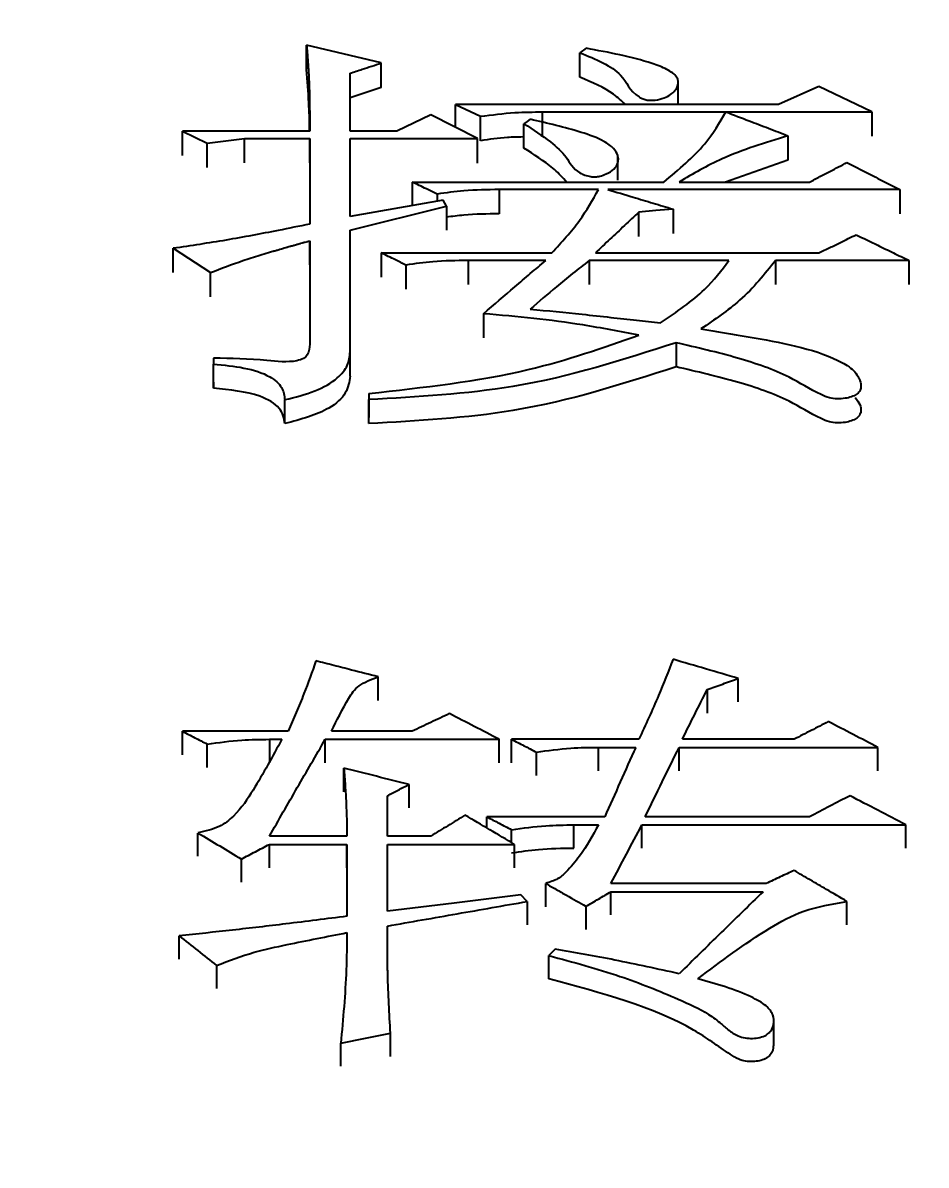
# Model space of a CAD drawing. Header units: millimetres. Extents: x 2126 to 3741, y 477 to 1658.
# Drawn here: x 2352.965 to 2356.112, y 1422.12 to 1426.098 of the extents above; entities that cross this region are included whole.
import ezdxf

# ---------------------------------------------------------------- set-up
doc = ezdxf.new("R2010")
doc.units = ezdxf.units.MM
doc.layers.add('AM_5', color=3, linetype='Continuous', lineweight=25)
doc.styles.add('SLDTEXTSTYLE1', font='txt.shx', dxfattribs={"width": 0.7, "bigfont": 'gbcbig.shx'})
doc.dimstyles.new('SLDDIMSTYLE12$0', dxfattribs={"dimtxt": 12, "dimasz": 10, "dimexe": 0, "dimexo": 0.0625, "dimgap": 0.875, "dimtad": 1, "dimdec": 1, "dimlfac": 1.8, "dimrnd": 1e-09, "dimzin": 12, "dimdsep": 46, "dimtxsty": 'SLDTEXTSTYLE1', "dimcen": 0.09, "dimdle": 8.16, "dimclrd": 3, "dimclre": 3, "dimadec": 0, "dimazin": 3, "dimtfac": 1, "dimtdec": 1, "dimtofl": 0, "dimtmove": 0, "dimatfit": 3, "dimfxl": 0, "dimfrac": 2, "dimtolj": 1, "dimlwd": 5, "dimlwe": 5, "dimarcsym": 0})

# ---------------------------------------------------------------- blocks, each defined once
blk = doc.blocks.new('*D20')
at = {"layer": 'AM_5', "color": 3, "lineweight": 5, "transparency": 16777216}
blk.add_line((2548.0333, 1555.6995), (2264.196, 1555.6995), dxfattribs=at)
at = {"layer": 'AM_5', "color": 3, "linetype": 'Continuous', "lineweight": 5, "transparency": 16777216}
for p, q in [((2264.196, 1545.6995), (2264.196, 1266.9589)), ((2595.101, 1256.9589), (2264.196, 1256.9589))]:
    blk.add_line(p, q, dxfattribs=at)
at = {"layer": 'AM_5', "color": 3, "transparency": 16777216}
for points in [[(2262.5293, 1545.6995), (2265.8627, 1545.6995), (2264.196, 1555.6995)], [(2262.5293, 1266.9589), (2265.8627, 1266.9589), (2264.196, 1256.9589)]]:
    blk.add_solid(points, dxfattribs=at)
at = {"layer": 'Defpoints', "color": 0, "transparency": 16777216}
for p in [(2548.0958, 1555.6995), (2264.196, 1256.9589), (2595.1635, 1256.9589)]:
    blk.add_point(p, dxfattribs=at)
at = {"layer": 'AM_5', "color": 0, "transparency": 16777216, "insert": (2257.321, 1403.6472), "char_height": 12, "attachment_point": 5, "rotation": 90, "style": 'SLDTEXTSTYLE1'}
blk.add_mtext('\\A1;350', dxfattribs=at)

msp = doc.modelspace()

# ---------------------------------------------------------------- linework, layer by layer
at = {"color": 7, "linetype": 'Continuous', "lineweight": 25}
for p, q in [((2354.2137, 1425.958), (2353.954, 1426.0196)), ((2353.954, 1425.9344), (2353.954, 1426.0196)), ((2354.9276, 1426.0093), (2354.9059, 1425.9939)), ((2354.9059, 1425.9087), (2354.9059, 1425.9939)), ((2354.2137, 1425.8729), (2354.2137, 1425.958)), ((2354.1055, 1425.7205), (2354.1055, 1425.922)), ((2354.2137, 1425.8729), (2354.1055, 1425.8369)), ((2355.2487, 1425.8136), (2355.2487, 1425.8962)), ((2355.7389, 1425.8756), (2355.5983, 1425.8136)), ((2355.9228, 1425.7878), (2355.7389, 1425.8756)), ((2354.4733, 1425.7332), (2354.4733, 1425.8137)), ((2354.4733, 1425.8137), (2354.5598, 1425.7723)), ((2355.5983, 1425.8136), (2354.4733, 1425.8137)), ((2354.7762, 1425.7029), (2354.7762, 1425.7878)), ((2354.7762, 1425.7878), (2355.9228, 1425.7878)), ((2355.9228, 1425.7878), (2355.9228, 1425.7029)), ((2354.3867, 1425.7775), (2354.2678, 1425.7204)), ((2354.549, 1425.6945), (2354.3867, 1425.7775)), ((2354.5598, 1425.6874), (2354.5598, 1425.7723)), ((2354.7113, 1425.6616), (2354.7113, 1425.7464)), ((2353.5214, 1425.7205), (2353.6079, 1425.6789)), ((2353.9649, 1425.7205), (2353.5214, 1425.7205)), ((2354.2678, 1425.7204), (2354.1055, 1425.7205)), ((2353.6079, 1425.6789), (2353.7377, 1425.6945)), ((2353.6079, 1425.5942), (2353.6079, 1425.6789)), ((2353.7377, 1425.6945), (2353.9649, 1425.6945)), ((2353.7377, 1425.6098), (2353.7377, 1425.6945)), ((2353.9649, 1425.6945), (2353.9649, 1425.3968)), ((2353.9649, 1425.6098), (2353.9649, 1425.6945)), ((2354.1055, 1425.6945), (2354.549, 1425.6945)), ((2354.1055, 1425.423), (2354.1055, 1425.6945)), ((2354.549, 1425.6097), (2354.549, 1425.6945)), ((2355.6308, 1425.7048), (2355.6308, 1425.6201)), ((2355.038, 1425.5504), (2355.038, 1425.6355)), ((2355.6307, 1425.6201), (2355.4131, 1425.5434)), ((2354.3218, 1425.5434), (2355.198, 1425.5434)), ((2354.3218, 1425.5434), (2354.3218, 1425.4615)), ((2354.9709, 1425.5173), (2354.6247, 1425.5173)), ((2354.6247, 1425.5173), (2354.6247, 1425.4328)), ((2356.0202, 1425.5173), (2355.0033, 1425.5173)), ((2355.2521, 1425.5434), (2355.7065, 1425.5434)), ((2356.0202, 1425.5173), (2356.0202, 1425.4328)), ((2354.43, 1425.4807), (2354.1055, 1425.423)), ((2354.4084, 1425.5016), (2354.4084, 1425.4768)), ((2354.4408, 1425.4597), (2354.43, 1425.4807)), ((2354.1055, 1425.3757), (2354.4408, 1425.4597)), ((2354.4408, 1425.4597), (2354.4408, 1425.3753)), ((2355.1115, 1425.3543), (2355.1115, 1425.4387)), ((2355.2305, 1425.4492), (2355.2305, 1425.3648)), ((2354.1055, 1424.9518), (2354.1055, 1425.3757)), ((2353.4889, 1425.3126), (2353.6187, 1425.2281)), ((2353.4889, 1425.2284), (2353.4889, 1425.3126)), ((2353.9649, 1425.3389), (2353.9649, 1424.9785)), ((2353.9649, 1425.2547), (2353.9649, 1425.3389)), ((2354.2137, 1425.2967), (2354.8086, 1425.2967)), ((2354.2137, 1425.2967), (2354.2137, 1425.2126)), ((2354.787, 1425.2704), (2354.5166, 1425.2704)), ((2354.5166, 1425.2704), (2354.5166, 1425.1861)), ((2355.4252, 1425.2703), (2354.9384, 1425.2704)), ((2354.9384, 1425.2704), (2354.9384, 1425.1862)), ((2354.9601, 1425.2967), (2355.7389, 1425.2967)), ((2356.0526, 1425.2703), (2355.5874, 1425.2703)), ((2355.5874, 1425.2703), (2355.5874, 1425.1862)), ((2356.0526, 1425.2703), (2356.0526, 1425.1862)), ((2354.3002, 1425.2545), (2354.3002, 1425.1704)), ((2353.6187, 1425.144), (2353.6187, 1425.2281)), ((2354.5706, 1425.085), (2354.5706, 1425.0011)), ((2354.1055, 1424.8679), (2354.1055, 1424.9517)), ((2355.2411, 1424.9838), (2355.2411, 1424.9)), ((2353.6295, 1424.9304), (2353.6295, 1424.909)), ((2353.6295, 1424.9304), (2353.6295, 1424.909)), ((2353.6295, 1424.8254), (2353.6295, 1424.909)), ((2354.1704, 1424.8072), (2354.1704, 1424.7857)), ((2354.1704, 1424.8072), (2354.1704, 1424.7236)), ((2353.8783, 1424.7021), (2353.8783, 1424.7857)), ((2354.1704, 1424.7023), (2354.1704, 1424.7857)), ((2354.203, 1423.7384), (2354.203, 1423.8205)), ((2355.4577, 1423.7329), (2355.4577, 1423.8149)), ((2355.3495, 1423.776), (2355.3495, 1423.694)), ((2353.8892, 1423.631), (2353.5214, 1423.631)), ((2353.8243, 1423.603), (2353.8675, 1423.603)), ((2353.8243, 1423.603), (2353.8243, 1423.5213)), ((2354.019, 1423.603), (2354.6247, 1423.603)), ((2354.3219, 1423.631), (2354.0406, 1423.631)), ((2354.6247, 1423.5213), (2354.6247, 1423.603)), ((2355.1115, 1423.603), (2354.668, 1423.603)), ((2355.6524, 1423.603), (2355.263, 1423.603)), ((2353.6079, 1423.5046), (2353.6079, 1423.5862)), ((2354.9709, 1423.575), (2355.1007, 1423.575)), ((2354.9709, 1423.4933), (2354.9709, 1423.575)), ((2355.2522, 1423.575), (2355.9445, 1423.575)), ((2355.2522, 1423.4933), (2355.2522, 1423.575)), ((2355.9445, 1423.4933), (2355.9445, 1423.575)), ((2354.7546, 1423.4766), (2354.7546, 1423.5582)), ((2354.0839, 1423.4206), (2354.0839, 1423.5021)), ((2354.311, 1423.3644), (2354.311, 1423.4459)), ((2354.2353, 1423.2654), (2354.2353, 1423.4065)), ((2354.9925, 1423.3332), (2354.5815, 1423.3332)), ((2354.5815, 1423.2944), (2354.5815, 1423.3332)), ((2355.7065, 1423.3332), (2355.1332, 1423.3332)), ((2354.668, 1423.2435), (2354.668, 1423.288)), ((2354.8844, 1423.305), (2354.9709, 1423.305)), ((2354.8844, 1423.2237), (2354.8844, 1423.305)), ((2355.1223, 1423.305), (2356.0418, 1423.3049)), ((2355.1223, 1423.2237), (2355.1223, 1423.305)), ((2356.0418, 1423.2237), (2356.0418, 1423.3049)), ((2353.5754, 1423.1955), (2353.5754, 1423.2767)), ((2354.0947, 1423.2654), (2353.8243, 1423.2654)), ((2354.3868, 1423.2654), (2354.2353, 1423.2654)), ((2353.8243, 1423.2371), (2354.0947, 1423.2371)), ((2353.8243, 1423.1559), (2353.8243, 1423.2371)), ((2354.0947, 1423.2371), (2354.0947, 1422.987)), ((2354.0947, 1423.1559), (2354.0947, 1423.2371)), ((2354.2353, 1423.2371), (2354.6788, 1423.2371)), ((2354.2353, 1423.0041), (2354.2353, 1423.2371)), ((2354.6788, 1423.1559), (2354.6788, 1423.2371)), ((2353.7269, 1423.105), (2353.7269, 1423.1861)), ((2354.787, 1423.0195), (2354.787, 1423.1009)), ((2355.555, 1423.1009), (2355.0142, 1423.1009)), ((2354.7221, 1423.0383), (2354.7005, 1423.0611)), ((2355.0142, 1423.0724), (2355.5442, 1423.0724)), ((2354.7221, 1423.0383), (2354.7221, 1422.9574)), ((2354.9276, 1422.9403), (2354.9276, 1423.0212)), ((2355.8364, 1422.9573), (2355.8364, 1423.0382)), ((2353.5106, 1422.8377), (2353.5106, 1422.9184)), ((2354.8195, 1422.8726), (2354.7978, 1422.8497)), ((2353.6402, 1422.8154), (2353.6402, 1422.7349)), ((2355.5819, 1422.5381), (2355.5819, 1422.6189)), ((2354.2462, 1422.499), (2354.2462, 1422.5792)), ((2354.0731, 1422.4643), (2354.0731, 1422.5445))]:
    msp.add_line(p, q, dxfattribs=at)
at = {"color": 7, "linetype": 'Continuous', "lineweight": 25, "flags": 128}
for points in [[(2354.7329, 1425.7619), (2354.7221, 1425.7542), (2354.7113, 1425.7464)], [(2353.5214, 1425.6357), (2353.5214, 1425.6569), (2353.5214, 1425.6781), (2353.5214, 1425.7205)], [(2355.2305, 1425.4492), (2355.171, 1425.444), (2355.1115, 1425.4387)], [(2353.5214, 1423.5492), (2353.5214, 1423.5696), (2353.5214, 1423.5904), (2353.5214, 1423.631)], [(2354.019, 1423.5213), (2354.019, 1423.5417), (2354.019, 1423.5625), (2354.019, 1423.603)], [(2354.668, 1423.5213), (2354.668, 1423.5417), (2354.668, 1423.5624), (2354.668, 1423.603)], [(2354.7005, 1423.0611), (2354.4679, 1423.0326), (2354.2353, 1423.0041)], [(2355.0142, 1422.9915), (2355.0142, 1423.0116), (2355.0142, 1423.0322), (2355.0142, 1423.0724)], [(2354.7978, 1422.7691), (2354.7978, 1422.7889), (2354.7978, 1422.8091), (2354.7978, 1422.8294), (2354.7978, 1422.8497)], [(2354.0731, 1422.5445), (2354.1596, 1422.5618), (2354.2462, 1422.5792)]]:
    msp.add_lwpolyline(points, dxfattribs=at)
at = {"color": 7, "linetype": 'Continuous', "lineweight": 25}
for points, knots in [([(2353.954, 1426.0196), (2353.9542, 1426.0177), (2353.9545, 1426.0139), (2353.955, 1426.0082), (2353.9554, 1426.0025), (2353.9558, 1425.9977), (2353.9562, 1425.993), (2353.9565, 1425.9892), (2353.9568, 1425.9844), (2353.9572, 1425.9797), (2353.9576, 1425.974), (2353.958, 1425.9692), (2353.9583, 1425.9645), (2353.9586, 1425.9607), (2353.9589, 1425.9559), (2353.9592, 1425.9521), (2353.9595, 1425.9473), (2353.9598, 1425.9426), (2353.9602, 1425.9368), (2353.9605, 1425.9321), (2353.9608, 1425.9273), (2353.961, 1425.9235), (2353.9613, 1425.9187), (2353.9615, 1425.914), (2353.9618, 1425.9092), (2353.962, 1425.9044), (2353.9622, 1425.8997), (2353.9624, 1425.8949), (2353.9626, 1425.8901), (2353.9628, 1425.8863), (2353.9629, 1425.8815), (2353.9631, 1425.8767), (2353.9633, 1425.872), (2353.9634, 1425.8672), (2353.9635, 1425.8624), (2353.9637, 1425.8576), (2353.9638, 1425.8528), (2353.9639, 1425.849), (2353.964, 1425.8442), (2353.9641, 1425.8394), (2353.9642, 1425.8347), (2353.9643, 1425.8299), (2353.9643, 1425.8251), (2353.9644, 1425.8203), (2353.9645, 1425.8155), (2353.9645, 1425.8107), (2353.9646, 1425.8059), (2353.9646, 1425.8011), (2353.9646, 1425.7973), (2353.9647, 1425.7925), (2353.9647, 1425.7877), (2353.9647, 1425.7829), (2353.9648, 1425.7781), (2353.9648, 1425.7733), (2353.9648, 1425.7685), (2353.9648, 1425.7637), (2353.9648, 1425.7599), (2353.9648, 1425.7551), (2353.9649, 1425.7503), (2353.9649, 1425.7455), (2353.9649, 1425.7407), (2353.9649, 1425.7359), (2353.9649, 1425.7311), (2353.9649, 1425.7259), (2353.9649, 1425.7227), (2353.9649, 1425.7205)], [0, 0, 0, 0, 0.019168, 0.038335, 0.057502, 0.07667, 0.086254, 0.105421, 0.115005, 0.134172, 0.15334, 0.172507, 0.182091, 0.201259, 0.210842, 0.23001, 0.239594, 0.258761, 0.277929, 0.297096, 0.30668, 0.325847, 0.335431, 0.354599, 0.373766, 0.38335, 0.402517, 0.421685, 0.431268, 0.450436, 0.46002, 0.479187, 0.498355, 0.507938, 0.527106, 0.546273, 0.555857, 0.575025, 0.584608, 0.603776, 0.622943, 0.632527, 0.651695, 0.670862, 0.680446, 0.699613, 0.718781, 0.728365, 0.747532, 0.757116, 0.776283, 0.795451, 0.805034, 0.824202, 0.843369, 0.852953, 0.872121, 0.881704, 0.900872, 0.920039, 0.929623, 0.948791, 0.967958, 0.977542, 1, 1, 1, 1]), ([(2354.9059, 1425.9939), (2354.9618, 1425.9709), (2355.0606, 1425.9302), (2355.079, 1425.8579), (2355.1229, 1425.8336), (2355.1365, 1425.8292), (2355.1523, 1425.8275), (2355.1742, 1425.829), (2355.1997, 1425.8351), (2355.2298, 1425.8512), (2355.2507, 1425.8766), (2355.249, 1425.9103), (2355.2101, 1425.9375), (2355.107, 1425.9757), (2355.0071, 1425.9944), (2354.9276, 1426.0093)], [0, 0, 0, 0, 0.207477, 0.366822, 0.383118, 0.39879, 0.41441, 0.430881, 0.46509, 0.497024, 0.558703, 0.619218, 0.681584, 0.746434, 1, 1, 1, 1]), ([(2354.1055, 1425.922), (2354.1196, 1425.9267), (2354.1446, 1425.935), (2354.1807, 1425.947), (2354.2027, 1425.9543), (2354.2137, 1425.958)], [0, 0, 0, 0, 0.39045, 0.695224, 1, 1, 1, 1]), ([(2353.9645, 1425.7205), (2353.9645, 1425.7229), (2353.9644, 1425.7561), (2353.962, 1425.8275), (2353.9569, 1425.8962), (2353.954, 1425.9344)], [0, 0, 0, 0, 0.03409, 0.462178, 1, 1, 1, 1]), ([(2355.064, 1425.8128), (2355.0512, 1425.8254), (2355.0126, 1425.8633), (2354.9486, 1425.8905), (2354.9059, 1425.9087)], [0, 0, 0, 0, 0.332313, 1, 1, 1, 1]), ([(2354.5598, 1425.7723), (2354.5996, 1425.7774), (2354.6707, 1425.7866), (2354.7439, 1425.7874), (2354.7762, 1425.7878)], [0, 0, 0, 0, 0.558836, 1, 1, 1, 1]), ([(2355.198, 1425.5434), (2355.2502, 1425.5868), (2355.3427, 1425.6636), (2355.3925, 1425.7501), (2355.4142, 1425.7878)], [0, 0, 0, 0, 0.564258, 1, 1, 1, 1]), ([(2355.4143, 1425.7878), (2355.4416, 1425.7774), (2355.4913, 1425.7583), (2355.5634, 1425.7307), (2355.6083, 1425.7135), (2355.6307, 1425.7048)], [0, 0, 0, 0, 0.377948, 0.688974, 1, 1, 1, 1]), ([(2354.7113, 1425.7464), (2354.7432, 1425.7257), (2354.7992, 1425.6893), (2354.863, 1425.6317), (2354.8825, 1425.5857), (2354.9228, 1425.567), (2354.9414, 1425.5622), (2354.9599, 1425.5613), (2354.9789, 1425.5641), (2355.0025, 1425.5727), (2355.0265, 1425.588), (2355.0415, 1425.6106), (2355.0401, 1425.6357), (2355.0242, 1425.6621), (2354.9833, 1425.692), (2354.8838, 1425.7272), (2354.7932, 1425.748), (2354.7329, 1425.7619)], [0, 0, 0, 0, 0.148754, 0.260728, 0.372296, 0.394322, 0.416456, 0.432197, 0.447933, 0.473769, 0.515229, 0.556405, 0.603707, 0.651901, 0.70837, 0.805731, 1, 1, 1, 1]), ([(2354.7068, 1425.7003), (2354.689, 1425.6999), (2354.6391, 1425.6988), (2354.5909, 1425.6919), (2354.5598, 1425.6874)], [0, 0, 0, 0, 0.356584, 1, 1, 1, 1]), ([(2355.6307, 1425.7048), (2355.5513, 1425.6802), (2355.4099, 1425.6363), (2355.3001, 1425.5717), (2355.2521, 1425.5434)], [0, 0, 0, 0, 0.562196, 1, 1, 1, 1]), ([(2354.8594, 1425.5434), (2354.8578, 1425.5453), (2354.8437, 1425.562), (2354.8014, 1425.6041), (2354.7466, 1425.639), (2354.7113, 1425.6616)], [0, 0, 0, 0, 0.043567, 0.383967, 1, 1, 1, 1]), ([(2355.7065, 1425.5434), (2355.7185, 1425.5497), (2355.7425, 1425.5623), (2355.7858, 1425.5849), (2355.817, 1425.6012), (2355.8363, 1425.6112)], [0, 0, 0, 0, 0.277776, 0.555554, 1, 1, 1, 1]), ([(2355.8363, 1425.6112), (2355.8606, 1425.5988), (2355.9034, 1425.577), (2355.9647, 1425.5457), (2356.0017, 1425.5267), (2356.0202, 1425.5173)], [0, 0, 0, 0, 0.396526, 0.698263, 1, 1, 1, 1]), ([(2354.4084, 1425.5016), (2354.396, 1425.5076), (2354.3754, 1425.5176), (2354.3466, 1425.5315), (2354.3301, 1425.5395), (2354.3218, 1425.5434)], [0, 0, 0, 0, 0.428361, 0.714181, 1, 1, 1, 1]), ([(2354.6247, 1425.5173), (2354.5836, 1425.5167), (2354.5104, 1425.5156), (2354.4395, 1425.5059), (2354.4084, 1425.5016)], [0, 0, 0, 0, 0.561072, 1, 1, 1, 1]), ([(2354.8086, 1425.2967), (2354.8256, 1425.3152), (2354.8595, 1425.3522), (2354.9188, 1425.4249), (2354.9504, 1425.4809), (2354.9709, 1425.5173)], [0, 0, 0, 0, 0.259479, 0.519027, 1, 1, 1, 1]), ([(2355.0033, 1425.5173), (2355.0327, 1425.5085), (2355.0853, 1425.4928), (2355.161, 1425.4701), (2355.2073, 1425.4562), (2355.2305, 1425.4492)], [0, 0, 0, 0, 0.387874, 0.693937, 1, 1, 1, 1]), ([(2354.6247, 1425.4328), (2354.5836, 1425.4323), (2354.5214, 1425.4316), (2354.4612, 1425.4236), (2354.4408, 1425.4209)], [0, 0, 0, 0, 0.66153, 1, 1, 1, 1]), ([(2355.1115, 1425.4387), (2355.0948, 1425.4231), (2355.0612, 1425.3916), (2355.0107, 1425.3443), (2354.9769, 1425.3126), (2354.9601, 1425.2967)], [0, 0, 0, 0, 0.331513, 0.665756, 1, 1, 1, 1]), ([(2353.9649, 1425.3968), (2353.9282, 1425.3894), (2353.8316, 1425.37), (2353.674, 1425.34), (2353.5507, 1425.3217), (2353.4889, 1425.3126)], [0, 0, 0, 0, 0.234581, 0.616855, 1, 1, 1, 1]), ([(2355.7389, 1425.2967), (2355.7514, 1425.3028), (2355.7764, 1425.315), (2355.8196, 1425.336), (2355.8504, 1425.351), (2355.8687, 1425.3599)], [0, 0, 0, 0, 0.288433, 0.576865, 1, 1, 1, 1]), ([(2355.8687, 1425.3599), (2355.8937, 1425.3478), (2355.9368, 1425.3268), (2355.9981, 1425.2969), (2356.0344, 1425.2792), (2356.0526, 1425.2703)], [0, 0, 0, 0, 0.407195, 0.703597, 1, 1, 1, 1]), ([(2353.6187, 1425.2281), (2353.656, 1425.2425), (2353.7118, 1425.264), (2353.7811, 1425.2857), (2353.8159, 1425.2963), (2353.8321, 1425.3011), (2353.8409, 1425.3037), (2353.8459, 1425.3052), (2353.8522, 1425.307), (2353.8572, 1425.3085), (2353.8635, 1425.3103), (2353.8686, 1425.3118), (2353.8736, 1425.3132), (2353.8787, 1425.3147), (2353.8837, 1425.3161), (2353.89, 1425.3179), (2353.8951, 1425.3193), (2353.9014, 1425.3211), (2353.9064, 1425.3225), (2353.9128, 1425.3243), (2353.9178, 1425.3258), (2353.9242, 1425.3275), (2353.9292, 1425.3289), (2353.9356, 1425.3307), (2353.9406, 1425.3321), (2353.947, 1425.3339), (2353.952, 1425.3353), (2353.9584, 1425.3371), (2353.9623, 1425.3382), (2353.9649, 1425.3389)], [0, 0, 0, 0, 0.340494, 0.510588, 0.595628, 0.638147, 0.648777, 0.670037, 0.680666, 0.701926, 0.712556, 0.733815, 0.744445, 0.755075, 0.776334, 0.786964, 0.808224, 0.818854, 0.840113, 0.850743, 0.872003, 0.882632, 0.903892, 0.914522, 0.935781, 0.946411, 0.967671, 0.9783, 1, 1, 1, 1]), ([(2354.3002, 1425.2545), (2354.2879, 1425.2606), (2354.2673, 1425.2706), (2354.2384, 1425.2847), (2354.2219, 1425.2927), (2354.2137, 1425.2967)], [0, 0, 0, 0, 0.428361, 0.714181, 1, 1, 1, 1]), ([(2354.5166, 1425.2704), (2354.4755, 1425.2697), (2354.4022, 1425.2686), (2354.3313, 1425.2588), (2354.3002, 1425.2545)], [0, 0, 0, 0, 0.5610721, 1, 1, 1, 1]), ([(2354.5706, 1425.085), (2354.607, 1425.1162), (2354.6612, 1425.1628), (2354.7333, 1425.2245), (2354.7691, 1425.2551), (2354.787, 1425.2704)], [0, 0, 0, 0, 0.503826, 0.751913, 1, 1, 1, 1]), ([(2354.9384, 1425.2704), (2354.9192, 1425.2551), (2354.8807, 1425.2247), (2354.8116, 1425.1684), (2354.7631, 1425.1268), (2354.7329, 1425.1009)], [0, 0, 0, 0, 0.273449, 0.546904, 1, 1, 1, 1]), ([(2355.1873, 1425.053), (2355.2425, 1425.0907), (2355.3406, 1425.1575), (2355.3995, 1425.2361), (2355.4252, 1425.2703)], [0, 0, 0, 0, 0.563785, 1, 1, 1, 1]), ([(2355.5874, 1425.2703), (2355.5498, 1425.2228), (2355.4823, 1425.1373), (2355.3753, 1425.0642), (2355.3278, 1425.0318)], [0, 0, 0, 0, 0.556253, 1, 1, 1, 1]), ([(2355.1114, 1425.0104), (2355.0467, 1425.0228), (2354.9265, 1425.0458), (2354.7452, 1425.0697), (2354.6289, 1425.0799), (2354.5706, 1425.085)], [0, 0, 0, 0, 0.368096, 0.683267, 1, 1, 1, 1]), ([(2354.7329, 1425.1009), (2354.7933, 1425.0951), (2354.8871, 1425.0862), (2355.0104, 1425.0726), (2355.1015, 1425.0626), (2355.1594, 1425.0561), (2355.1873, 1425.053)], [0, 0, 0, 0, 0.3974374, 0.6170172, 0.8157107, 1, 1, 1, 1]), ([(2355.3278, 1425.0317), (2355.3824, 1425.0229), (2355.5472, 1424.9962), (2355.7425, 1424.96), (2355.8589, 1424.8929), (2355.8816, 1424.8589), (2355.8868, 1424.8322), (2355.8819, 1424.8152), (2355.8699, 1424.8033), (2355.8523, 1424.795), (2355.8294, 1424.7894), (2355.8024, 1424.7875), (2355.7719, 1424.7917), (2355.7139, 1424.8173), (2355.6267, 1424.8749), (2355.4521, 1424.9351), (2355.3135, 1424.9671), (2355.2412, 1424.9838)], [0, 0, 0, 0, 0.113866, 0.34337, 0.39359, 0.444116, 0.471653, 0.490478, 0.50521, 0.519932, 0.535866, 0.554481, 0.573032, 0.596509, 0.70042, 0.843829, 1, 1, 1, 1]), ([(2354.1704, 1424.8072), (2354.3608, 1424.8281), (2354.698, 1424.8651), (2354.986, 1424.9664), (2355.1114, 1425.0104)], [0, 0, 0, 0, 0.564773, 1, 1, 1, 1]), ([(2353.9649, 1424.9785), (2353.9645, 1424.966), (2353.9641, 1424.9486), (2353.9449, 1424.928), (2353.8966, 1424.9132), (2353.7863, 1424.9269), (2353.6909, 1424.929), (2353.6295, 1424.9304)], [0, 0, 0, 0, 0.163972, 0.228894, 0.296062, 0.547773, 1, 1, 1, 1]), ([(2353.8783, 1424.7857), (2353.9145, 1424.7946), (2353.9855, 1424.8121), (2354.061, 1424.8555), (2354.1006, 1424.9043), (2354.1039, 1424.936), (2354.1055, 1424.9518)], [0, 0, 0, 0, 0.291064, 0.572494, 0.787521, 1, 1, 1, 1]), ([(2355.2412, 1424.9839), (2355.0567, 1424.9242), (2354.7241, 1424.8167), (2354.341, 1424.7953), (2354.1704, 1424.7857)], [0, 0, 0, 0, 0.554855, 1, 1, 1, 1]), ([(2353.6295, 1424.909), (2353.6655, 1424.9058), (2353.7364, 1424.8996), (2353.8248, 1424.8718), (2353.8726, 1424.8291), (2353.8764, 1424.8), (2353.8783, 1424.7857)], [0, 0, 0, 0, 0.292624, 0.57669, 0.790427, 1, 1, 1, 1]), ([(2355.2412, 1424.9), (2355.0567, 1424.8404), (2354.7241, 1424.7331), (2354.341, 1424.7117), (2354.1704, 1424.7021)], [0, 0, 0, 0, 0.554801, 1, 1, 1, 1]), ([(2355.8648, 1424.7928), (2355.8714, 1424.7849), (2355.8837, 1424.7701), (2355.8866, 1424.7485), (2355.8819, 1424.7317), (2355.8699, 1424.7197), (2355.8523, 1424.7114), (2355.8295, 1424.7058), (2355.8025, 1424.7039), (2355.772, 1424.7081), (2355.7139, 1424.7336), (2355.6268, 1424.7912), (2355.4522, 1424.8513), (2355.3135, 1424.8833), (2355.2412, 1424.9)], [0, 0, 0, 0, 0.052966, 0.099864, 0.131895, 0.156969, 0.182027, 0.209154, 0.240887, 0.272554, 0.312547, 0.48946, 0.733777, 1, 1, 1, 1]), ([(2353.6295, 1424.8466), (2353.6295, 1424.8426), (2353.6295, 1424.8355), (2353.6295, 1424.8284), (2353.6295, 1424.8252)], [0, 0, 0, 0, 0.56, 1, 1, 1, 1]), ([(2354.1055, 1424.8679), (2354.1027, 1424.8479), (2354.097, 1424.8075), (2354.0241, 1424.7414), (2353.9342, 1424.7171), (2353.8783, 1424.7021)], [0, 0, 0, 0, 0.270977, 0.547553, 1, 1, 1, 1]), ([(2353.8783, 1424.7021), (2353.8752, 1424.7205), (2353.8688, 1424.758), (2353.7777, 1424.8111), (2353.6864, 1424.8198), (2353.6295, 1424.8252)], [0, 0, 0, 0, 0.267361, 0.543633, 1, 1, 1, 1]), ([(2355.2305, 1423.8815), (2355.2142, 1423.8395), (2355.188, 1423.772), (2355.1466, 1423.6792), (2355.1232, 1423.6284), (2355.1115, 1423.603)], [0, 0, 0, 0, 0.452168, 0.726066, 1, 1, 1, 1]), ([(2355.4577, 1423.8149), (2355.4198, 1423.826), (2355.3441, 1423.8483), (2355.2684, 1423.8705), (2355.2305, 1423.8815)], [0, 0, 0, 0, 0.499999, 1, 1, 1, 1]), ([(2353.9865, 1423.876), (2353.9731, 1423.8379), (2353.9519, 1423.778), (2353.9177, 1423.6964), (2353.8987, 1423.6528), (2353.8892, 1423.631)], [0, 0, 0, 0, 0.465077, 0.732516, 1, 1, 1, 1]), ([(2354.2029, 1423.8205), (2354.1722, 1423.8284), (2354.1208, 1423.8416), (2354.0487, 1423.8601), (2354.0073, 1423.8707), (2353.9865, 1423.876)], [0, 0, 0, 0, 0.425233, 0.712616, 1, 1, 1, 1]), ([(2354.0406, 1423.631), (2354.0594, 1423.6693), (2354.0855, 1423.7228), (2354.1305, 1423.7928), (2354.1786, 1423.8112), (2354.2029, 1423.8205)], [0, 0, 0, 0, 0.554938, 0.7747379, 1, 1, 1, 1]), ([(2355.3495, 1423.776), (2355.3675, 1423.7825), (2355.4036, 1423.7955), (2355.4397, 1423.8084), (2355.4577, 1423.8149)], [0, 0, 0, 0, 0.499998, 1, 1, 1, 1]), ([(2355.263, 1423.603), (2355.2774, 1423.6319), (2355.3062, 1423.6897), (2355.3351, 1423.7472), (2355.3495, 1423.776)], [0, 0, 0, 0, 0.4999992, 1, 1, 1, 1]), ([(2354.4517, 1423.6924), (2354.43, 1423.6822), (2354.3868, 1423.6617), (2354.3435, 1423.6412), (2354.3219, 1423.631)], [0, 0, 0, 0, 0.499998, 1, 1, 1, 1]), ([(2354.6247, 1423.603), (2354.5959, 1423.6179), (2354.5382, 1423.6478), (2354.4805, 1423.6775), (2354.4517, 1423.6924)], [0, 0, 0, 0, 0.5, 1, 1, 1, 1]), ([(2355.7714, 1423.6645), (2355.7516, 1423.6543), (2355.7119, 1423.6338), (2355.6722, 1423.6133), (2355.6524, 1423.603)], [0, 0, 0, 0, 0.499999, 1, 1, 1, 1]), ([(2355.9445, 1423.575), (2355.9156, 1423.5899), (2355.8579, 1423.6198), (2355.8002, 1423.6496), (2355.7714, 1423.6645)], [0, 0, 0, 0, 0.5, 1, 1, 1, 1]), ([(2353.5214, 1423.631), (2353.5358, 1423.6235), (2353.5647, 1423.6086), (2353.5935, 1423.5937), (2353.6079, 1423.5862)], [0, 0, 0, 0, 0.5, 1, 1, 1, 1]), ([(2353.8675, 1423.603), (2353.8356, 1423.5436), (2353.7869, 1423.453), (2353.7188, 1423.3498), (2353.653, 1423.2953), (2353.6016, 1423.283), (2353.5755, 1423.2768)], [0, 0, 0, 0, 0.4936188, 0.7520723, 0.8741797, 1, 1, 1, 1]), ([(2353.6079, 1423.5862), (2353.6477, 1423.5918), (2353.7188, 1423.6018), (2353.792, 1423.6026), (2353.8243, 1423.603)], [0, 0, 0, 0, 0.5588349, 1, 1, 1, 1]), ([(2353.8243, 1423.2654), (2353.8567, 1423.3219), (2353.9216, 1423.4349), (2353.9865, 1423.547), (2354.019, 1423.603)], [0, 0, 0, 0, 0.5, 1, 1, 1, 1]), ([(2354.668, 1423.603), (2354.6824, 1423.5956), (2354.7113, 1423.5806), (2354.7401, 1423.5657), (2354.7546, 1423.5582)], [0, 0, 0, 0, 0.5, 1, 1, 1, 1]), ([(2354.7546, 1423.5582), (2354.7943, 1423.5638), (2354.8655, 1423.5738), (2354.9386, 1423.5746), (2354.9709, 1423.575)], [0, 0, 0, 0, 0.558835, 1, 1, 1, 1]), ([(2355.1007, 1423.575), (2355.0827, 1423.5348), (2355.0466, 1423.4545), (2355.0106, 1423.3736), (2354.9925, 1423.3332)], [0, 0, 0, 0, 0.5, 1, 1, 1, 1]), ([(2355.1332, 1423.3332), (2355.153, 1423.3736), (2355.1927, 1423.4545), (2355.2323, 1423.5348), (2355.2522, 1423.575)], [0, 0, 0, 0, 0.5000002, 1, 1, 1, 1]), ([(2354.0839, 1423.5021), (2354.0855, 1423.4821), (2354.0886, 1423.442), (2354.0931, 1423.3632), (2354.0941, 1423.3042), (2354.0947, 1423.2654)], [0, 0, 0, 0, 0.2547769, 0.5095601, 1, 1, 1, 1]), ([(2354.311, 1423.4459), (2354.2732, 1423.4553), (2354.1975, 1423.474), (2354.1217, 1423.4928), (2354.0839, 1423.5021)], [0, 0, 0, 0, 0.499999, 1, 1, 1, 1]), ([(2354.2353, 1423.4065), (2354.2479, 1423.4131), (2354.2732, 1423.4262), (2354.2984, 1423.4394), (2354.311, 1423.4459)], [0, 0, 0, 0, 0.500001, 1, 1, 1, 1]), ([(2355.8471, 1423.4065), (2355.8237, 1423.3943), (2355.7768, 1423.3699), (2355.7299, 1423.3454), (2355.7065, 1423.3332)], [0, 0, 0, 0, 0.499999, 1, 1, 1, 1]), ([(2356.0418, 1423.3049), (2356.0094, 1423.3219), (2355.9445, 1423.3558), (2355.8796, 1423.3896), (2355.8471, 1423.4065)], [0, 0, 0, 0, 0.5, 1, 1, 1, 1]), ([(2354.5058, 1423.3389), (2354.4859, 1423.3266), (2354.4463, 1423.3022), (2354.4066, 1423.2777), (2354.3868, 1423.2654)], [0, 0, 0, 0, 0.499998, 1, 1, 1, 1]), ([(2354.6788, 1423.2371), (2354.65, 1423.2541), (2354.5923, 1423.288), (2354.5346, 1423.3219), (2354.5058, 1423.3389)], [0, 0, 0, 0, 0.5, 1, 1, 1, 1]), ([(2354.5815, 1423.3332), (2354.5959, 1423.3257), (2354.6248, 1423.3106), (2354.6536, 1423.2956), (2354.668, 1423.288)], [0, 0, 0, 0, 0.5, 1, 1, 1, 1]), ([(2354.668, 1423.288), (2354.7078, 1423.2936), (2354.7789, 1423.3037), (2354.8521, 1423.3046), (2354.8844, 1423.305)], [0, 0, 0, 0, 0.558835, 1, 1, 1, 1]), ([(2354.9709, 1423.305), (2354.9507, 1423.268), (2354.9199, 1423.2116), (2354.868, 1423.1501), (2354.8313, 1423.1155), (2354.8019, 1423.1058), (2354.787, 1423.1009)], [0, 0, 0, 0, 0.494008, 0.754052, 0.875824, 1, 1, 1, 1]), ([(2355.0142, 1423.1009), (2355.0322, 1423.135), (2355.0683, 1423.2032), (2355.1043, 1423.271), (2355.1223, 1423.305)], [0, 0, 0, 0, 0.5, 1, 1, 1, 1]), ([(2353.5754, 1423.2767), (2353.6007, 1423.2616), (2353.6512, 1423.2315), (2353.7017, 1423.2012), (2353.7269, 1423.1861)], [0, 0, 0, 0, 0.5, 1, 1, 1, 1]), ([(2353.7269, 1423.1861), (2353.7431, 1423.1946), (2353.7756, 1423.2116), (2353.808, 1423.2286), (2353.8243, 1423.2371)], [0, 0, 0, 0, 0.500002, 1, 1, 1, 1]), ([(2354.8844, 1423.2233), (2354.8433, 1423.2226), (2354.77, 1423.2214), (2354.6991, 1423.211), (2354.668, 1423.2064)], [0, 0, 0, 0, 0.5610853, 1, 1, 1, 1]), ([(2355.6524, 1423.1463), (2355.6362, 1423.1388), (2355.6037, 1423.1236), (2355.5713, 1423.1085), (2355.555, 1423.1009)], [0, 0, 0, 0, 0.499999, 1, 1, 1, 1]), ([(2355.8363, 1423.0382), (2355.8127, 1423.0522), (2355.7702, 1423.0772), (2355.7089, 1423.1132), (2355.6712, 1423.1353), (2355.6524, 1423.1463)], [0, 0, 0, 0, 0.386049, 0.693024, 1, 1, 1, 1]), ([(2354.787, 1423.1009), (2354.799, 1423.0941), (2354.8231, 1423.0804), (2354.87, 1423.0539), (2354.9049, 1423.0341), (2354.9276, 1423.0212)], [0, 0, 0, 0, 0.257094, 0.514188, 1, 1, 1, 1]), ([(2354.9276, 1423.0212), (2354.9421, 1423.0297), (2354.9709, 1423.0468), (2354.9998, 1423.0639), (2355.0142, 1423.0724)], [0, 0, 0, 0, 0.500001, 1, 1, 1, 1]), ([(2355.5442, 1423.0724), (2355.4955, 1423.0249), (2355.3982, 1422.93), (2355.3008, 1422.8344), (2355.2522, 1422.7866)], [0, 0, 0, 0, 0.5, 1, 1, 1, 1]), ([(2354.2353, 1422.9527), (2354.3165, 1422.967), (2354.4787, 1422.9955), (2354.641, 1423.024), (2354.7221, 1423.0383)], [0, 0, 0, 0, 0.5, 1, 1, 1, 1]), ([(2355.3171, 1422.7693), (2355.3971, 1422.8294), (2355.5091, 1422.9134), (2355.6814, 1423.0118), (2355.7843, 1423.0294), (2355.8363, 1423.0382)], [0, 0, 0, 0, 0.553442, 0.773992, 1, 1, 1, 1]), ([(2354.0947, 1422.987), (2354.0236, 1422.9779), (2353.8911, 1422.9609), (2353.6962, 1422.9384), (2353.5725, 1422.9251), (2353.5106, 1422.9184)], [0, 0, 0, 0, 0.366425, 0.683185, 1, 1, 1, 1]), ([(2353.6402, 1422.8154), (2353.683, 1422.832), (2353.7602, 1422.8618), (2353.9168, 1422.8946), (2354.0251, 1422.9161), (2354.0947, 1422.9298)], [0, 0, 0, 0, 0.308167, 0.555958, 1, 1, 1, 1]), ([(2354.0947, 1422.9298), (2354.0942, 1422.8867), (2354.0933, 1422.8012), (2354.0849, 1422.6727), (2354.077, 1422.5872), (2354.0731, 1422.5445)], [0, 0, 0, 0, 0.337206, 0.668546, 1, 1, 1, 1]), ([(2354.2462, 1422.5792), (2354.2422, 1422.6475), (2354.2381, 1422.7175), (2354.2366, 1422.7891), (2354.2365, 1422.7944), (2354.2364, 1422.7997), (2354.2363, 1422.8049), (2354.2362, 1422.8102), (2354.2361, 1422.8155), (2354.2361, 1422.8208), (2354.236, 1422.8261), (2354.2359, 1422.8331), (2354.2358, 1422.8402), (2354.2358, 1422.8472), (2354.2357, 1422.8525), (2354.2357, 1422.8578), (2354.2356, 1422.8631), (2354.2356, 1422.8683), (2354.2356, 1422.8736), (2354.2355, 1422.8789), (2354.2355, 1422.8859), (2354.2355, 1422.893), (2354.2354, 1422.9), (2354.2354, 1422.9053), (2354.2354, 1422.9105), (2354.2354, 1422.9158), (2354.2354, 1422.9211), (2354.2354, 1422.9264), (2354.2354, 1422.9316), (2354.2354, 1422.9369), (2354.2353, 1422.9439), (2354.2353, 1422.9492), (2354.2353, 1422.9527)], [0, 0, 0, 0, 0.54643, 0.560604, 0.574777, 0.588951, 0.603124, 0.617298, 0.631471, 0.645645, 0.659818, 0.673992, 0.702338, 0.716512, 0.730685, 0.744859, 0.759032, 0.773206, 0.787379, 0.801553, 0.815726, 0.844073, 0.858247, 0.87242, 0.886594, 0.900767, 0.914941, 0.929114, 0.943288, 0.957461, 0.971635, 1, 1, 1, 1]), ([(2353.5106, 1422.9184), (2353.5322, 1422.9013), (2353.5754, 1422.867), (2353.6186, 1422.8326), (2353.6402, 1422.8154)], [0, 0, 0, 0, 0.5, 1, 1, 1, 1]), ([(2354.7978, 1422.8497), (2354.8819, 1422.8271), (2355.0399, 1422.7846), (2355.2213, 1422.7113), (2355.3419, 1422.6566), (2355.395, 1422.616), (2355.4257, 1422.5881), (2355.455, 1422.5694), (2355.4874, 1422.5615), (2355.5142, 1422.5609), (2355.5396, 1422.5655), (2355.5594, 1422.5747), (2355.5745, 1422.5897), (2355.5837, 1422.6131), (2355.5814, 1422.6441), (2355.5547, 1422.6787), (2355.4689, 1422.7258), (2355.3818, 1422.7508), (2355.3171, 1422.7693)], [0, 0, 0, 0, 0.197624, 0.371591, 0.471167, 0.521337, 0.556787, 0.592598, 0.61138, 0.630161, 0.649113, 0.666951, 0.682877, 0.711545, 0.752921, 0.793459, 0.846543, 1, 1, 1, 1]), ([(2355.2522, 1422.7866), (2355.2149, 1422.7947), (2355.1404, 1422.8111), (2354.997, 1422.8412), (2354.8892, 1422.8603), (2354.8195, 1422.8726)], [0, 0, 0, 0, 0.260983, 0.521979, 1, 1, 1, 1]), ([(2355.5802, 1422.5377), (2355.5799, 1422.5304), (2355.5793, 1422.5177), (2355.568, 1422.5014), (2355.5523, 1422.4899), (2355.5318, 1422.483), (2355.5081, 1422.4801), (2355.4827, 1422.4815), (2355.4539, 1422.4897), (2355.3958, 1422.5282), (2355.2239, 1422.6547), (2354.9811, 1422.7196), (2354.7978, 1422.7686)], [0, 0, 0, 0, 0.036339, 0.063949, 0.086857, 0.109806, 0.132721, 0.158106, 0.184428, 0.22567, 0.415316, 1, 1, 1, 1])]:
    msp.add_open_spline(points, degree=3, knots=knots, dxfattribs=at)

# ---------------------------------------------------------------- dimensions: what is measured, and where the dimension line sits
at = {"layer": 'AM_5'}
dim = msp.add_linear_dim(base=(2264.196, 1256.9589), p1=(2548.0958, 1555.6995), p2=(2595.1635, 1256.9589), angle=90, text='350', dimstyle='SLDDIMSTYLE12$0', override={"dimlfac": 1}, dxfattribs=at)
dim.commit()
dim.dimension.update_dxf_attribs({"geometry": '*D20', "text_midpoint": (2264.196, 1403.6472), "dimtype": 160})

doc.saveas('drawing.dxf')
